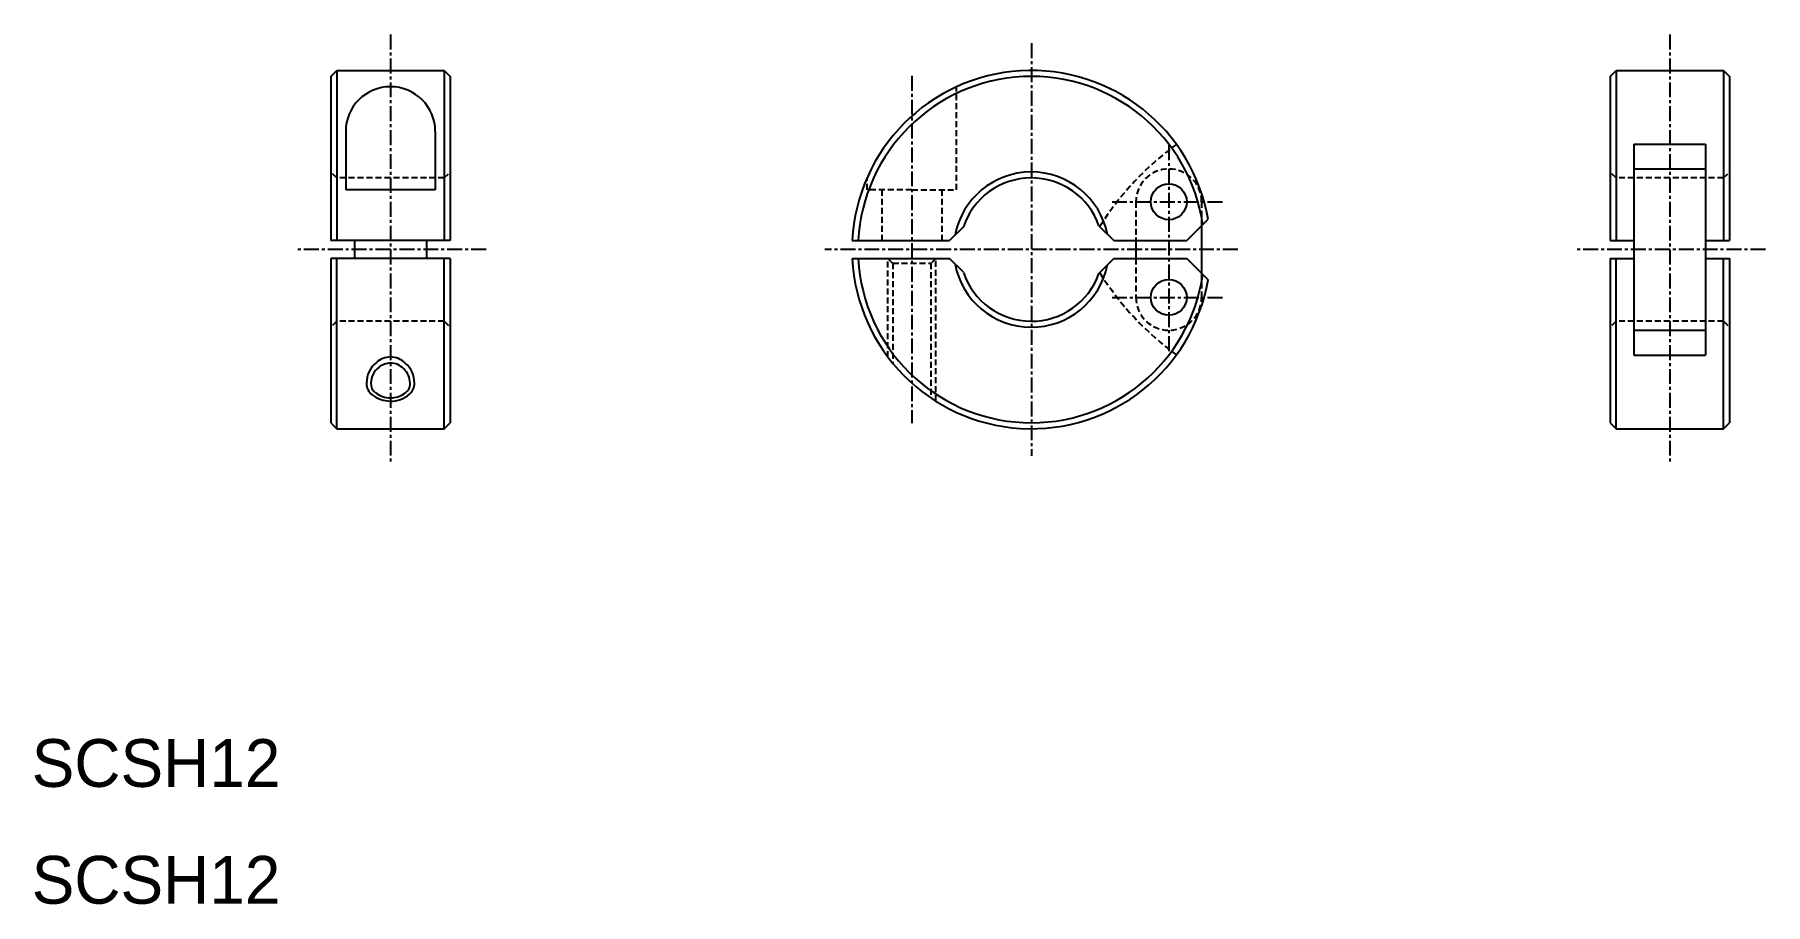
# Model space of a CAD drawing. Extents: x 25 to 170, y 42 to 115.
import ezdxf

# ---------------------------------------------------------------- set-up
doc = ezdxf.new("R2010")
doc.units = 0
doc.linetypes.add('CENTER', pattern=[2, 1.25, -0.25, 0.25, -0.25])
doc.linetypes.add('DASHED', pattern=[0.75, 0.5, -0.25])
doc.layers.get('0').update_dxf_attribs({"linetype": 'CONTINUOUS'})
doc.layers.add('CENTER', color=1, linetype='CENTER')

msp = doc.modelspace()

# ---------------------------------------------------------------- linework, layer by layer
at = {"color": 7, "linetype": 'CONTINUOUS'}
for p, q in [((49.88, 111.55), (50.38, 112.05)), ((49.88, 111.55), (49.88, 97.8)), ((50.38, 112.05), (59.38, 112.05)), ((50.38, 112.05), (50.38, 97.8)), ((59.38, 112.05), (59.88, 111.55)), ((59.38, 112.05), (59.38, 97.8)), ((59.88, 111.55), (59.88, 97.8)), ((156.92, 111.55), (157.42, 112.05)), ((156.92, 111.55), (156.92, 97.8)), ((157.42, 112.05), (157.42, 97.8)), ((157.42, 112.05), (166.42, 112.05)), ((166.42, 112.05), (166.42, 97.8)), ((166.42, 112.05), (166.92, 111.55)), ((166.92, 111.55), (166.92, 97.8)), ((51.13, 106.94), (51.13, 102.05)), ((58.63, 106.94), (58.63, 102.05)), ((158.92, 105.89), (158.92, 97.8)), ((158.92, 105.89), (158.92, 97.8)), ((158.92, 105.89), (164.92, 105.89)), ((164.92, 105.89), (164.92, 97.8)), ((164.92, 105.89), (164.92, 97.8)), ((158.92, 103.8), (158.92, 90.3)), ((158.92, 103.8), (158.92, 90.3)), ((158.92, 103.8), (164.92, 103.8)), ((158.92, 103.8), (164.92, 103.8)), ((164.92, 103.8), (164.92, 90.3)), ((164.92, 103.8), (164.92, 90.3)), ((58.63, 102.05), (51.13, 102.05)), ((102.81, 98.96), (101.66, 97.8)), ((114.16, 99.04), (115.4, 97.8)), ((121.5, 97.8), (123.29, 99.59)), ((121.5, 97.8), (123.29, 99.59)), ((122.75, 99.05), (122.75, 95.05)), ((59.88, 97.8), (49.88, 97.8)), ((51.88, 97.8), (51.88, 96.3)), ((57.88, 97.8), (57.88, 96.3)), ((93.52, 97.8), (101.66, 97.8)), ((115.4, 97.8), (121.5, 97.8)), ((117.25, 97.8), (117.25, 96.3)), ((156.92, 97.8), (158.92, 97.8)), ((156.92, 97.8), (158.92, 97.8)), ((164.92, 97.8), (166.92, 97.8)), ((164.92, 97.8), (166.92, 97.8)), ((49.88, 96.3), (49.88, 82.55)), ((59.88, 96.3), (49.88, 96.3)), ((50.38, 82.05), (50.38, 96.3)), ((59.38, 82.05), (59.38, 96.3)), ((59.88, 96.3), (59.88, 82.55)), ((93.52, 96.3), (101.66, 96.3)), ((102.81, 95.15), (101.66, 96.3)), ((114.16, 95.06), (115.4, 96.3)), ((115.4, 96.3), (121.5, 96.3)), ((121.5, 96.3), (123.29, 94.52)), ((121.5, 96.3), (123.29, 94.52)), ((156.92, 96.3), (156.92, 82.55)), ((156.92, 96.3), (158.92, 96.3)), ((156.92, 96.3), (158.92, 96.3)), ((157.42, 82.05), (157.42, 96.3)), ((158.92, 96.3), (158.92, 88.21)), ((158.92, 96.3), (158.92, 88.21)), ((164.92, 96.3), (164.92, 88.21)), ((164.92, 96.3), (164.92, 88.21)), ((164.92, 96.3), (166.92, 96.3)), ((164.92, 96.3), (166.92, 96.3)), ((166.42, 82.05), (166.42, 96.3)), ((166.92, 96.3), (166.92, 82.55)), ((158.92, 90.3), (164.92, 90.3)), ((158.92, 90.3), (164.92, 90.3)), ((158.92, 88.21), (164.92, 88.21)), ((49.88, 82.55), (50.38, 82.05)), ((59.38, 82.05), (59.88, 82.55)), ((156.92, 82.55), (157.42, 82.05)), ((166.42, 82.05), (166.92, 82.55)), ((50.38, 82.05), (59.38, 82.05)), ((157.42, 82.05), (166.42, 82.05))]:
    msp.add_line(p, q, dxfattribs=at)
at = {"color": 3, "linetype": 'DASHED'}
for p, q in [((102.25, 102.05), (102.25, 110.69)), ((50.38, 103.05), (49.88, 103.55)), ((59.38, 103.05), (50.38, 103.05)), ((50.38, 103.05), (50.38, 97.8)), ((59.38, 103.05), (59.88, 103.55)), ((59.38, 103.05), (59.38, 97.8)), ((94.75, 102.05), (94.75, 103.05)), ((157.42, 103.05), (156.92, 103.55)), ((157.42, 103.05), (157.42, 97.8)), ((166.42, 103.05), (157.42, 103.05)), ((166.42, 103.05), (166.92, 103.55)), ((166.42, 103.05), (166.42, 97.8)), ((98.5, 102.05), (94.75, 102.05)), ((96, 102.05), (96, 97.8)), ((98.5, 102.05), (102.25, 102.05)), ((101, 102.05), (101, 97.8)), ((117.25, 101.05), (117.25, 97.8)), ((122.75, 101.05), (122.75, 99.05)), ((50.38, 91.05), (50.38, 96.3)), ((59.38, 91.05), (59.38, 96.3)), ((96.5, 88.05), (96.5, 96.3)), ((96.5, 96.3), (96.9, 95.9)), ((96.9, 95.9), (96.9, 87.54)), ((96.9, 95.9), (100.1, 95.9)), ((100.5, 96.3), (100.1, 95.9)), ((100.1, 95.9), (100.1, 84.63)), ((100.5, 84.36), (100.5, 96.3)), ((117.25, 96.3), (117.25, 93.05)), ((157.42, 91.05), (157.42, 96.3)), ((166.42, 91.05), (166.42, 96.3)), ((122.75, 95.05), (122.75, 93.05)), ((50.38, 91.05), (49.88, 90.55)), ((59.38, 91.05), (50.38, 91.05)), ((59.38, 91.05), (59.88, 90.55)), ((157.42, 91.05), (156.92, 90.55)), ((166.42, 91.05), (157.42, 91.05)), ((166.42, 91.05), (166.92, 90.55))]:
    msp.add_line(p, q, dxfattribs=at)
at = {"color": 7, "linetype": 'CONTINUOUS'}
for centre in [(120, 101.05), (120, 101.05), (120, 101.05), (120, 101.05), (120, 93.05), (120, 93.05), (120, 93.05), (120, 93.05)]:
    msp.add_circle(centre, 1.5, dxfattribs=at)
for centre, radius, start, end in [((108.5, 97.05), 15, 9.7272, 177.134), ((108.5, 97.05), 14.5, 8.3173, 177.0351), ((54.88, 106.94), 3.75, 0, 180), ((108.5, 97.05), 6.5, 11.3385, 169.2922), ((108.5, 97.05), 6, 19.3808, 161.4887), ((108.5, 97.05), 15, 182.866, 350.2728), ((108.5, 97.05), 14.5, 182.9649, 351.6827), ((108.5, 97.05), 6.5, 190.7078, 348.6615), ((108.5, 97.05), 6, 198.5113, 340.6192), ((54.9, 85.86), 1.66, 126.0068, 179.5095), ((54.89, 85.99), 1.55, 90.4095, 128.5314), ((54.87, 85.98), 1.57, 44.0639, 89.7951), ((54.85, 85.85), 1.67, 0.6669, 46.4944), ((54.14, 85.81), 0.905, 175.9216, 234.8578), ((55.61, 85.81), 0.913, 298.317, 3.9382), ((54.89, 86.66), 2.03, 231.4188, 269.7997), ((54.89, 86.57), 1.94, 269.8021, 306.4748)]:
    msp.add_arc(centre, radius, start, end, dxfattribs=at)
at = {"color": 3, "linetype": 'DASHED'}
for centre, radius, start, end in [((135.38, 85.67), 25, 126.0265, 147.8266), ((120, 101.05), 2.75, 0, 180), ((135.38, 108.43), 25, 212.1734, 233.9735), ((120, 93.05), 2.75, 180, 0)]:
    msp.add_arc(centre, radius, start, end, dxfattribs=at)
at = {"color": 3, "linetype": 'CONTINUOUS'}
for centre, radius, start, end in [((55.05, 85.9), 2.17, 128.4623, 180.7243), ((54.91, 86.22), 1.84, 90.9061, 131.2046), ((54.83, 86.17), 1.89, 46.9517, 88.5158), ((54.68, 85.88), 2.2, 359.7758, 49.1157), ((54.05, 85.83), 1.17, 178.1273, 233.2529), ((55.81, 85.8), 1.07, 307.404, 3.7013), ((54.89, 86.87), 2.5, 232.0037, 269.7208), ((54.89, 86.76), 2.4, 269.7997, 311.0147)]:
    msp.add_arc(centre, radius, start, end, dxfattribs=at)
at = {"layer": 'CENTER', "color": 1, "linetype": 'CENTER'}
for p, q in [((54.88, 115.05), (54.88, 79.05)), ((161.92, 115.05), (161.92, 79.05)), ((108.5, 114.33), (108.5, 79.77)), ((98.5, 111.6), (98.5, 82.51)), ((120, 105.8), (120, 88.3)), ((115.25, 101.05), (124.75, 101.05)), ((62.88, 97.05), (46.88, 97.05)), ((125.78, 97.05), (91.22, 97.05)), ((169.92, 97.05), (153.92, 97.05)), ((115.25, 93.05), (124.75, 93.05))]:
    msp.add_line(p, q, dxfattribs=at)

# ---------------------------------------------------------------- texts
at = {"color": 7, "linetype": 'CONTINUOUS'}
for p in [(24.86, 52.06), (24.86, 42.28)]:
    msp.add_text('SCSH12', height=4, dxfattribs=at).set_placement(p)

doc.saveas('drawing.dxf')
